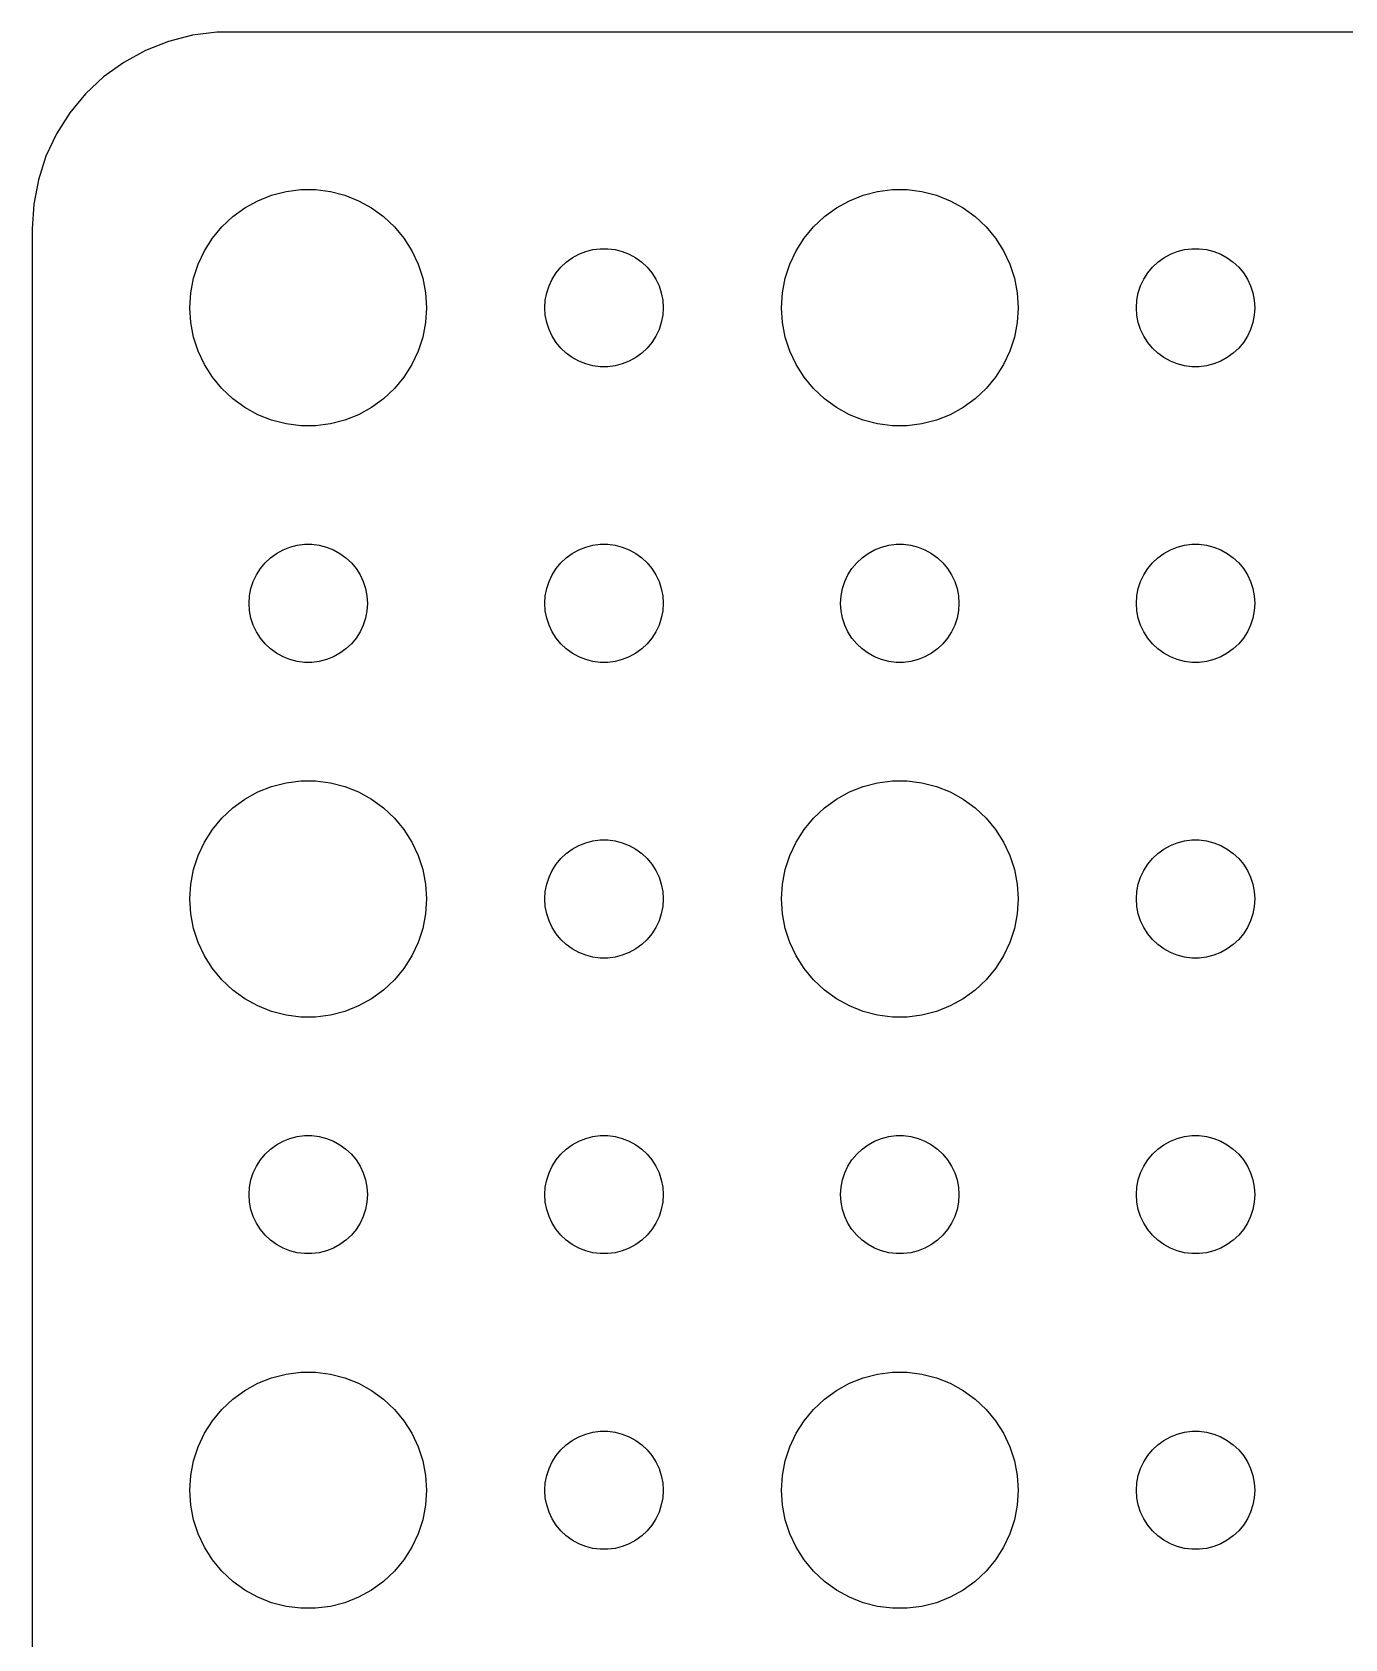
# Model space of a CAD drawing. Header units: metres. Extents: x -74 to 74, y -74 to 74.
# Drawn here: x -74.5 to -41.22, y 33.73 to 74.49 of the extents above; entities that cross this region are included whole.
import ezdxf

# ---------------------------------------------------------------- set-up
doc = ezdxf.new("R2010")
doc.units = ezdxf.units.M

msp = doc.modelspace()

# ---------------------------------------------------------------- linework, layer by layer
for p, q in [((-71.0451, 74.2553), (-71.6289, 74.0241)), ((-70.4369, 74.4114), (-71.0451, 74.2553)), ((-69.8139, 74.4901), (-70.4369, 74.4114)), ((69.8139, 74.4901), (-69.8139, 74.4901)), ((-71.6289, 74.0241), (-72.1791, 73.7216)), ((-72.1791, 73.7216), (-72.6871, 73.3526)), ((-72.6871, 73.3526), (-73.1448, 72.9227)), ((-73.1448, 72.9227), (-73.5451, 72.4389)), ((-73.5451, 72.4389), (-73.8815, 71.9088)), ((-73.8815, 71.9088), (-74.1489, 71.3406)), ((-74.1489, 71.3406), (-74.3429, 70.7434)), ((-74.3429, 70.7434), (-74.4606, 70.1267)), ((-74.4606, 70.1267), (-74.5, 69.5)), ((-69.1075, 70.033), (-68.7773, 70.2145)), ((-68.7773, 70.2145), (-68.427, 70.3532)), ((-68.427, 70.3532), (-68.0621, 70.4469)), ((-68.0621, 70.4469), (-67.6884, 70.4941)), ((-67.6884, 70.4941), (-67.3116, 70.4941)), ((-67.3116, 70.4941), (-66.9379, 70.4469)), ((-66.9379, 70.4469), (-66.573, 70.3532)), ((-66.573, 70.3532), (-66.2227, 70.2145)), ((-66.2227, 70.2145), (-65.8925, 70.033)), ((-54.1075, 70.033), (-53.7773, 70.2145)), ((-53.7773, 70.2145), (-53.427, 70.3532)), ((-53.427, 70.3532), (-53.0621, 70.4469)), ((-53.0621, 70.4469), (-52.6884, 70.4941)), ((-52.6884, 70.4941), (-52.3116, 70.4941)), ((-52.3116, 70.4941), (-51.9379, 70.4469)), ((-51.9379, 70.4469), (-51.5729, 70.3532)), ((-51.5729, 70.3532), (-51.2227, 70.2145)), ((-51.2227, 70.2145), (-50.8925, 70.033)), ((-69.6869, 69.5536), (-69.4123, 69.8115)), ((-69.4123, 69.8115), (-69.1075, 70.033)), ((-65.8925, 70.033), (-65.5877, 69.8115)), ((-65.5877, 69.8115), (-65.3131, 69.5536)), ((-54.6869, 69.5536), (-54.4123, 69.8115)), ((-54.4123, 69.8115), (-54.1075, 70.033)), ((-50.8925, 70.033), (-50.5877, 69.8115)), ((-50.5877, 69.8115), (-50.3131, 69.5536)), ((-74.5, 69.5), (-74.5, -69.5)), ((-69.927, 69.2634), (-69.6869, 69.5536)), ((-65.3131, 69.5536), (-65.073, 69.2634)), ((-54.927, 69.2634), (-54.6869, 69.5536)), ((-50.3131, 69.5536), (-50.0729, 69.2634)), ((-70.2893, 68.6044), (-70.1289, 68.9453)), ((-70.1289, 68.9453), (-69.927, 69.2634)), ((-65.073, 69.2634), (-64.8711, 68.9453)), ((-64.8711, 68.9453), (-64.7107, 68.6044)), ((-60.6387, 68.8572), (-60.4635, 68.9266)), ((-60.4635, 68.9266), (-60.2811, 68.9734)), ((-60.2811, 68.9734), (-60.0942, 68.997)), ((-60.0942, 68.997), (-59.9058, 68.997)), ((-59.9058, 68.997), (-59.7189, 68.9734)), ((-59.7189, 68.9734), (-59.5365, 68.9266)), ((-59.5365, 68.9266), (-59.3613, 68.8572)), ((-55.2893, 68.6044), (-55.1289, 68.9453)), ((-55.1289, 68.9453), (-54.927, 69.2634)), ((-50.0729, 69.2634), (-49.8711, 68.9453)), ((-49.8711, 68.9453), (-49.7107, 68.6044)), ((-45.6387, 68.8572), (-45.4635, 68.9266)), ((-45.4635, 68.9266), (-45.2811, 68.9734)), ((-45.2811, 68.9734), (-45.0942, 68.997)), ((-45.0942, 68.997), (-44.9058, 68.997)), ((-44.9058, 68.997), (-44.7189, 68.9734)), ((-44.7189, 68.9734), (-44.5365, 68.9266)), ((-44.5365, 68.9266), (-44.3613, 68.8572)), ((-70.4057, 68.2461), (-70.2893, 68.6044)), ((-64.7107, 68.6044), (-64.5943, 68.2461)), ((-61.2135, 68.3817), (-61.0934, 68.5268)), ((-61.0934, 68.5268), (-60.9561, 68.6558)), ((-60.9561, 68.6558), (-60.8037, 68.7665)), ((-60.8037, 68.7665), (-60.6387, 68.8572)), ((-59.3613, 68.8572), (-59.1963, 68.7665)), ((-59.1963, 68.7665), (-59.0439, 68.6558)), ((-59.0439, 68.6558), (-58.9065, 68.5268)), ((-58.9065, 68.5268), (-58.7865, 68.3817)), ((-55.4057, 68.2461), (-55.2893, 68.6044)), ((-49.7107, 68.6044), (-49.5942, 68.2461)), ((-46.2135, 68.3817), (-46.0934, 68.5268)), ((-46.0934, 68.5268), (-45.9561, 68.6558)), ((-45.9561, 68.6558), (-45.8037, 68.7665)), ((-45.8037, 68.7665), (-45.6387, 68.8572)), ((-44.3613, 68.8572), (-44.1963, 68.7665)), ((-44.1963, 68.7665), (-44.0439, 68.6558)), ((-44.0439, 68.6558), (-43.9065, 68.5268)), ((-43.9065, 68.5268), (-43.7865, 68.3817)), ((-70.4763, 67.876), (-70.4057, 68.2461)), ((-64.5943, 68.2461), (-64.5237, 67.876)), ((-61.3947, 68.0522), (-61.3145, 68.2226)), ((-61.3145, 68.2226), (-61.2135, 68.3817)), ((-58.7865, 68.3817), (-58.6855, 68.2226)), ((-58.6855, 68.2226), (-58.6053, 68.0522)), ((-55.4763, 67.876), (-55.4057, 68.2461)), ((-49.5942, 68.2461), (-49.5237, 67.876)), ((-46.3947, 68.0522), (-46.3145, 68.2226)), ((-46.3145, 68.2226), (-46.2135, 68.3817)), ((-43.7865, 68.3817), (-43.6855, 68.2226)), ((-43.6855, 68.2226), (-43.6053, 68.0522)), ((-70.5, 67.5), (-70.4763, 67.876)), ((-64.5237, 67.876), (-64.5, 67.5)), ((-61.5, 67.5), (-61.4882, 67.688)), ((-61.4882, 67.688), (-61.4529, 67.873)), ((-61.4529, 67.873), (-61.3947, 68.0522)), ((-58.6053, 68.0522), (-58.5471, 67.873)), ((-58.5471, 67.873), (-58.5118, 67.688)), ((-58.5118, 67.688), (-58.5, 67.5)), ((-55.5, 67.5), (-55.4763, 67.876)), ((-49.5237, 67.876), (-49.5, 67.5)), ((-46.5, 67.5), (-46.4882, 67.688)), ((-46.4882, 67.688), (-46.4529, 67.873)), ((-46.4529, 67.873), (-46.3947, 68.0522)), ((-43.6053, 68.0522), (-43.5471, 67.873)), ((-43.5471, 67.873), (-43.5118, 67.688)), ((-43.5118, 67.688), (-43.5, 67.5)), ((-70.4763, 67.124), (-70.5, 67.5)), ((-64.5, 67.5), (-64.5237, 67.124)), ((-61.4882, 67.312), (-61.5, 67.5)), ((-61.4529, 67.127), (-61.4882, 67.312)), ((-58.5118, 67.312), (-58.5471, 67.127)), ((-58.5, 67.5), (-58.5118, 67.312)), ((-55.4763, 67.124), (-55.5, 67.5)), ((-49.5, 67.5), (-49.5237, 67.124)), ((-46.4882, 67.312), (-46.5, 67.5)), ((-46.4529, 67.127), (-46.4882, 67.312)), ((-43.5118, 67.312), (-43.5471, 67.127)), ((-43.5, 67.5), (-43.5118, 67.312)), ((-70.4057, 66.7539), (-70.4763, 67.124)), ((-64.5237, 67.124), (-64.5943, 66.7539)), ((-61.3947, 66.9478), (-61.4529, 67.127)), ((-61.3145, 66.7774), (-61.3947, 66.9478)), ((-58.6053, 66.9478), (-58.6855, 66.7774)), ((-58.5471, 67.127), (-58.6053, 66.9478)), ((-55.4057, 66.7539), (-55.4763, 67.124)), ((-49.5237, 67.124), (-49.5942, 66.7539)), ((-46.3947, 66.9478), (-46.4529, 67.127)), ((-46.3145, 66.7774), (-46.3947, 66.9478)), ((-43.6053, 66.9478), (-43.6855, 66.7774)), ((-43.5471, 67.127), (-43.6053, 66.9478)), ((-70.2893, 66.3956), (-70.4057, 66.7539)), ((-64.5943, 66.7539), (-64.7107, 66.3956)), ((-61.2135, 66.6183), (-61.3145, 66.7774)), ((-61.0934, 66.4732), (-61.2135, 66.6183)), ((-60.9561, 66.3442), (-61.0934, 66.4732)), ((-58.9065, 66.4732), (-59.0439, 66.3442)), ((-58.7865, 66.6183), (-58.9065, 66.4732)), ((-58.6855, 66.7774), (-58.7865, 66.6183)), ((-55.2893, 66.3956), (-55.4057, 66.7539)), ((-49.5942, 66.7539), (-49.7107, 66.3956)), ((-46.2135, 66.6183), (-46.3145, 66.7774)), ((-46.0934, 66.4732), (-46.2135, 66.6183)), ((-45.9561, 66.3442), (-46.0934, 66.4732)), ((-43.9065, 66.4732), (-44.0439, 66.3442)), ((-43.7865, 66.6183), (-43.9065, 66.4732)), ((-43.6855, 66.7774), (-43.7865, 66.6183)), ((-70.1289, 66.0547), (-70.2893, 66.3956)), ((-69.927, 65.7366), (-70.1289, 66.0547)), ((-64.8711, 66.0547), (-65.073, 65.7366)), ((-64.7107, 66.3956), (-64.8711, 66.0547)), ((-60.8037, 66.2335), (-60.9561, 66.3442)), ((-60.6387, 66.1428), (-60.8037, 66.2335)), ((-60.4635, 66.0734), (-60.6387, 66.1428)), ((-60.2811, 66.0266), (-60.4635, 66.0734)), ((-59.5365, 66.0734), (-59.7189, 66.0266)), ((-59.3613, 66.1428), (-59.5365, 66.0734)), ((-59.1963, 66.2335), (-59.3613, 66.1428)), ((-59.0439, 66.3442), (-59.1963, 66.2335)), ((-55.1289, 66.0547), (-55.2893, 66.3956)), ((-54.927, 65.7366), (-55.1289, 66.0547)), ((-49.8711, 66.0547), (-50.0729, 65.7366)), ((-49.7107, 66.3956), (-49.8711, 66.0547)), ((-45.8037, 66.2335), (-45.9561, 66.3442)), ((-45.6387, 66.1428), (-45.8037, 66.2335)), ((-45.4635, 66.0734), (-45.6387, 66.1428)), ((-45.2811, 66.0266), (-45.4635, 66.0734)), ((-44.5365, 66.0734), (-44.7189, 66.0266)), ((-44.3613, 66.1428), (-44.5365, 66.0734)), ((-44.1963, 66.2335), (-44.3613, 66.1428)), ((-44.0439, 66.3442), (-44.1963, 66.2335)), ((-69.6869, 65.4464), (-69.927, 65.7366)), ((-65.073, 65.7366), (-65.3131, 65.4464)), ((-60.0942, 66.003), (-60.2811, 66.0266)), ((-59.9058, 66.003), (-60.0942, 66.003)), ((-59.7189, 66.0266), (-59.9058, 66.003)), ((-54.6869, 65.4464), (-54.927, 65.7366)), ((-50.0729, 65.7366), (-50.3131, 65.4464)), ((-45.0942, 66.003), (-45.2811, 66.0266)), ((-44.9058, 66.003), (-45.0942, 66.003)), ((-44.7189, 66.0266), (-44.9058, 66.003)), ((-69.4123, 65.1885), (-69.6869, 65.4464)), ((-65.3131, 65.4464), (-65.5877, 65.1885)), ((-54.4123, 65.1885), (-54.6869, 65.4464)), ((-50.3131, 65.4464), (-50.5877, 65.1885)), ((-69.1075, 64.967), (-69.4123, 65.1885)), ((-68.7773, 64.7855), (-69.1075, 64.967)), ((-65.8925, 64.967), (-66.2227, 64.7855)), ((-65.5877, 65.1885), (-65.8925, 64.967)), ((-54.1075, 64.967), (-54.4123, 65.1885)), ((-53.7773, 64.7855), (-54.1075, 64.967)), ((-50.8925, 64.967), (-51.2227, 64.7855)), ((-50.5877, 65.1885), (-50.8925, 64.967)), ((-68.427, 64.6468), (-68.7773, 64.7855)), ((-68.0621, 64.5531), (-68.427, 64.6468)), ((-67.6884, 64.5059), (-68.0621, 64.5531)), ((-67.3116, 64.5059), (-67.6884, 64.5059)), ((-66.9379, 64.5531), (-67.3116, 64.5059)), ((-66.573, 64.6468), (-66.9379, 64.5531)), ((-66.2227, 64.7855), (-66.573, 64.6468)), ((-53.427, 64.6468), (-53.7773, 64.7855)), ((-53.0621, 64.5531), (-53.427, 64.6468)), ((-52.6884, 64.5059), (-53.0621, 64.5531)), ((-52.3116, 64.5059), (-52.6884, 64.5059)), ((-51.9379, 64.5531), (-52.3116, 64.5059)), ((-51.5729, 64.6468), (-51.9379, 64.5531)), ((-51.2227, 64.7855), (-51.5729, 64.6468)), ((-68.5934, 61.0268), (-68.4561, 61.1558)), ((-68.4561, 61.1558), (-68.3037, 61.2665)), ((-68.3037, 61.2665), (-68.1387, 61.3572)), ((-68.1387, 61.3572), (-67.9635, 61.4266)), ((-67.9635, 61.4266), (-67.7811, 61.4734)), ((-67.7811, 61.4734), (-67.5942, 61.497)), ((-67.5942, 61.497), (-67.4058, 61.497)), ((-67.4058, 61.497), (-67.2189, 61.4734)), ((-67.2189, 61.4734), (-67.0365, 61.4266)), ((-67.0365, 61.4266), (-66.8613, 61.3572)), ((-66.8613, 61.3572), (-66.6963, 61.2665)), ((-66.6963, 61.2665), (-66.5439, 61.1558)), ((-66.5439, 61.1558), (-66.4065, 61.0268)), ((-61.0934, 61.0268), (-60.9561, 61.1558)), ((-60.9561, 61.1558), (-60.8037, 61.2665)), ((-60.8037, 61.2665), (-60.6387, 61.3572)), ((-60.6387, 61.3572), (-60.4635, 61.4266)), ((-60.4635, 61.4266), (-60.2811, 61.4734)), ((-60.2811, 61.4734), (-60.0942, 61.497)), ((-60.0942, 61.497), (-59.9058, 61.497)), ((-59.9058, 61.497), (-59.7189, 61.4734)), ((-59.7189, 61.4734), (-59.5365, 61.4266)), ((-59.5365, 61.4266), (-59.3613, 61.3572)), ((-59.3613, 61.3572), (-59.1963, 61.2665)), ((-59.1963, 61.2665), (-59.0439, 61.1558)), ((-59.0439, 61.1558), (-58.9065, 61.0268)), ((-53.5934, 61.0268), (-53.4561, 61.1558)), ((-53.4561, 61.1558), (-53.3037, 61.2665)), ((-53.3037, 61.2665), (-53.1387, 61.3572)), ((-53.1387, 61.3572), (-52.9635, 61.4266)), ((-52.9635, 61.4266), (-52.7811, 61.4734)), ((-52.7811, 61.4734), (-52.5942, 61.497)), ((-52.5942, 61.497), (-52.4058, 61.497)), ((-52.4058, 61.497), (-52.2189, 61.4734)), ((-52.2189, 61.4734), (-52.0365, 61.4266)), ((-52.0365, 61.4266), (-51.8613, 61.3572)), ((-51.8613, 61.3572), (-51.6963, 61.2665)), ((-51.6963, 61.2665), (-51.5439, 61.1558)), ((-51.5439, 61.1558), (-51.4065, 61.0268)), ((-46.0934, 61.0268), (-45.9561, 61.1558)), ((-45.9561, 61.1558), (-45.8037, 61.2665)), ((-45.8037, 61.2665), (-45.6387, 61.3572)), ((-45.6387, 61.3572), (-45.4635, 61.4266)), ((-45.4635, 61.4266), (-45.2811, 61.4734)), ((-45.2811, 61.4734), (-45.0942, 61.497)), ((-45.0942, 61.497), (-44.9058, 61.497)), ((-44.9058, 61.497), (-44.7189, 61.4734)), ((-44.7189, 61.4734), (-44.5365, 61.4266)), ((-44.5365, 61.4266), (-44.3613, 61.3572)), ((-44.3613, 61.3572), (-44.1963, 61.2665)), ((-44.1963, 61.2665), (-44.0439, 61.1558)), ((-44.0439, 61.1558), (-43.9065, 61.0268)), ((-68.8145, 60.7226), (-68.7135, 60.8817)), ((-68.7135, 60.8817), (-68.5934, 61.0268)), ((-66.4065, 61.0268), (-66.2865, 60.8817)), ((-66.2865, 60.8817), (-66.1855, 60.7226)), ((-61.3145, 60.7226), (-61.2135, 60.8817)), ((-61.2135, 60.8817), (-61.0934, 61.0268)), ((-58.9065, 61.0268), (-58.7865, 60.8817)), ((-58.7865, 60.8817), (-58.6855, 60.7226)), ((-53.8145, 60.7226), (-53.7135, 60.8817)), ((-53.7135, 60.8817), (-53.5934, 61.0268)), ((-51.4065, 61.0268), (-51.2865, 60.8817)), ((-51.2865, 60.8817), (-51.1855, 60.7226)), ((-46.3145, 60.7226), (-46.2135, 60.8817)), ((-46.2135, 60.8817), (-46.0934, 61.0268)), ((-43.9065, 61.0268), (-43.7865, 60.8817)), ((-43.7865, 60.8817), (-43.6855, 60.7226)), ((-68.9882, 60.188), (-68.9529, 60.373)), ((-68.9529, 60.373), (-68.8947, 60.5522)), ((-68.8947, 60.5522), (-68.8145, 60.7226)), ((-66.1855, 60.7226), (-66.1053, 60.5522)), ((-66.1053, 60.5522), (-66.0471, 60.373)), ((-66.0471, 60.373), (-66.0118, 60.188)), ((-61.4882, 60.188), (-61.4529, 60.373)), ((-61.4529, 60.373), (-61.3947, 60.5522)), ((-61.3947, 60.5522), (-61.3145, 60.7226)), ((-58.6855, 60.7226), (-58.6053, 60.5522)), ((-58.6053, 60.5522), (-58.5471, 60.373)), ((-58.5471, 60.373), (-58.5118, 60.188)), ((-53.9882, 60.188), (-53.9529, 60.373)), ((-53.9529, 60.373), (-53.8947, 60.5522)), ((-53.8947, 60.5522), (-53.8145, 60.7226)), ((-51.1855, 60.7226), (-51.1053, 60.5522)), ((-51.1053, 60.5522), (-51.0471, 60.373)), ((-51.0471, 60.373), (-51.0118, 60.188)), ((-46.4882, 60.188), (-46.4529, 60.373)), ((-46.4529, 60.373), (-46.3947, 60.5522)), ((-46.3947, 60.5522), (-46.3145, 60.7226)), ((-43.6855, 60.7226), (-43.6053, 60.5522)), ((-43.6053, 60.5522), (-43.5471, 60.373)), ((-43.5471, 60.373), (-43.5118, 60.188)), ((-69, 60), (-68.9882, 60.188)), ((-68.9882, 59.812), (-69, 60)), ((-66.0118, 60.188), (-66, 60)), ((-66, 60), (-66.0118, 59.812)), ((-61.5, 60), (-61.4882, 60.188)), ((-61.4882, 59.812), (-61.5, 60)), ((-58.5118, 60.188), (-58.5, 60)), ((-58.5, 60), (-58.5118, 59.812)), ((-54, 60), (-53.9882, 60.188)), ((-53.9882, 59.812), (-54, 60)), ((-51.0118, 60.188), (-51, 60)), ((-51, 60), (-51.0118, 59.812)), ((-46.5, 60), (-46.4882, 60.188)), ((-46.4882, 59.812), (-46.5, 60)), ((-43.5118, 60.188), (-43.5, 60)), ((-43.5, 60), (-43.5118, 59.812)), ((-68.9529, 59.627), (-68.9882, 59.812)), ((-68.8947, 59.4478), (-68.9529, 59.627)), ((-66.0471, 59.627), (-66.1053, 59.4478)), ((-66.0118, 59.812), (-66.0471, 59.627)), ((-61.4529, 59.627), (-61.4882, 59.812)), ((-61.3947, 59.4478), (-61.4529, 59.627)), ((-58.5471, 59.627), (-58.6053, 59.4478)), ((-58.5118, 59.812), (-58.5471, 59.627)), ((-53.9529, 59.627), (-53.9882, 59.812)), ((-53.8947, 59.4478), (-53.9529, 59.627)), ((-51.0471, 59.627), (-51.1053, 59.4478)), ((-51.0118, 59.812), (-51.0471, 59.627)), ((-46.4529, 59.627), (-46.4882, 59.812)), ((-46.3947, 59.4478), (-46.4529, 59.627)), ((-43.5471, 59.627), (-43.6053, 59.4478)), ((-43.5118, 59.812), (-43.5471, 59.627)), ((-68.8145, 59.2774), (-68.8947, 59.4478)), ((-68.7135, 59.1183), (-68.8145, 59.2774)), ((-68.5934, 58.9732), (-68.7135, 59.1183)), ((-66.2865, 59.1183), (-66.4065, 58.9732)), ((-66.1855, 59.2774), (-66.2865, 59.1183)), ((-66.1053, 59.4478), (-66.1855, 59.2774)), ((-61.3145, 59.2774), (-61.3947, 59.4478)), ((-61.2135, 59.1183), (-61.3145, 59.2774)), ((-61.0934, 58.9732), (-61.2135, 59.1183)), ((-58.7865, 59.1183), (-58.9065, 58.9732)), ((-58.6855, 59.2774), (-58.7865, 59.1183)), ((-58.6053, 59.4478), (-58.6855, 59.2774)), ((-53.8145, 59.2774), (-53.8947, 59.4478)), ((-53.7135, 59.1183), (-53.8145, 59.2774)), ((-53.5934, 58.9732), (-53.7135, 59.1183)), ((-51.2865, 59.1183), (-51.4065, 58.9732)), ((-51.1855, 59.2774), (-51.2865, 59.1183)), ((-51.1053, 59.4478), (-51.1855, 59.2774)), ((-46.3145, 59.2774), (-46.3947, 59.4478)), ((-46.2135, 59.1183), (-46.3145, 59.2774)), ((-46.0934, 58.9732), (-46.2135, 59.1183)), ((-43.7865, 59.1183), (-43.9065, 58.9732)), ((-43.6855, 59.2774), (-43.7865, 59.1183)), ((-43.6053, 59.4478), (-43.6855, 59.2774)), ((-68.4561, 58.8442), (-68.5934, 58.9732)), ((-68.3037, 58.7335), (-68.4561, 58.8442)), ((-68.1387, 58.6428), (-68.3037, 58.7335)), ((-66.6963, 58.7335), (-66.8613, 58.6428)), ((-66.5439, 58.8442), (-66.6963, 58.7335)), ((-66.4065, 58.9732), (-66.5439, 58.8442)), ((-60.9561, 58.8442), (-61.0934, 58.9732)), ((-60.8037, 58.7335), (-60.9561, 58.8442)), ((-60.6387, 58.6428), (-60.8037, 58.7335)), ((-59.1963, 58.7335), (-59.3613, 58.6428)), ((-59.0439, 58.8442), (-59.1963, 58.7335)), ((-58.9065, 58.9732), (-59.0439, 58.8442)), ((-53.4561, 58.8442), (-53.5934, 58.9732)), ((-53.3037, 58.7335), (-53.4561, 58.8442)), ((-53.1387, 58.6428), (-53.3037, 58.7335)), ((-51.6963, 58.7335), (-51.8613, 58.6428)), ((-51.5439, 58.8442), (-51.6963, 58.7335)), ((-51.4065, 58.9732), (-51.5439, 58.8442)), ((-45.9561, 58.8442), (-46.0934, 58.9732)), ((-45.8037, 58.7335), (-45.9561, 58.8442)), ((-45.6387, 58.6428), (-45.8037, 58.7335)), ((-44.1963, 58.7335), (-44.3613, 58.6428)), ((-44.0439, 58.8442), (-44.1963, 58.7335)), ((-43.9065, 58.9732), (-44.0439, 58.8442)), ((-67.9635, 58.5734), (-68.1387, 58.6428)), ((-67.7811, 58.5266), (-67.9635, 58.5734)), ((-67.5942, 58.503), (-67.7811, 58.5266)), ((-67.4058, 58.503), (-67.5942, 58.503)), ((-67.2189, 58.5266), (-67.4058, 58.503)), ((-67.0365, 58.5734), (-67.2189, 58.5266)), ((-66.8613, 58.6428), (-67.0365, 58.5734)), ((-60.4635, 58.5734), (-60.6387, 58.6428)), ((-60.2811, 58.5266), (-60.4635, 58.5734)), ((-60.0942, 58.503), (-60.2811, 58.5266)), ((-59.9058, 58.503), (-60.0942, 58.503)), ((-59.7189, 58.5266), (-59.9058, 58.503)), ((-59.5365, 58.5734), (-59.7189, 58.5266)), ((-59.3613, 58.6428), (-59.5365, 58.5734)), ((-52.9635, 58.5734), (-53.1387, 58.6428)), ((-52.7811, 58.5266), (-52.9635, 58.5734)), ((-52.5942, 58.503), (-52.7811, 58.5266)), ((-52.4058, 58.503), (-52.5942, 58.503)), ((-52.2189, 58.5266), (-52.4058, 58.503)), ((-52.0365, 58.5734), (-52.2189, 58.5266)), ((-51.8613, 58.6428), (-52.0365, 58.5734)), ((-45.4635, 58.5734), (-45.6387, 58.6428)), ((-45.2811, 58.5266), (-45.4635, 58.5734)), ((-45.0942, 58.503), (-45.2811, 58.5266)), ((-44.9058, 58.503), (-45.0942, 58.503)), ((-44.7189, 58.5266), (-44.9058, 58.503)), ((-44.5365, 58.5734), (-44.7189, 58.5266)), ((-44.3613, 58.6428), (-44.5365, 58.5734)), ((-68.427, 55.3532), (-68.0621, 55.4469)), ((-68.0621, 55.4469), (-67.6884, 55.4941)), ((-67.6884, 55.4941), (-67.3116, 55.4941)), ((-67.3116, 55.4941), (-66.9379, 55.4469)), ((-66.9379, 55.4469), (-66.573, 55.3532)), ((-53.427, 55.3532), (-53.0621, 55.4469)), ((-53.0621, 55.4469), (-52.6884, 55.4941)), ((-52.6884, 55.4941), (-52.3116, 55.4941)), ((-52.3116, 55.4941), (-51.9379, 55.4469)), ((-51.9379, 55.4469), (-51.5729, 55.3532)), ((-69.4123, 54.8115), (-69.1075, 55.033)), ((-69.1075, 55.033), (-68.7773, 55.2145)), ((-68.7773, 55.2145), (-68.427, 55.3532)), ((-66.573, 55.3532), (-66.2227, 55.2145)), ((-66.2227, 55.2145), (-65.8925, 55.033)), ((-65.8925, 55.033), (-65.5877, 54.8115)), ((-54.4123, 54.8115), (-54.1075, 55.033)), ((-54.1075, 55.033), (-53.7773, 55.2145)), ((-53.7773, 55.2145), (-53.427, 55.3532)), ((-51.5729, 55.3532), (-51.2227, 55.2145)), ((-51.2227, 55.2145), (-50.8925, 55.033)), ((-50.8925, 55.033), (-50.5877, 54.8115)), ((-69.6869, 54.5536), (-69.4123, 54.8115)), ((-65.5877, 54.8115), (-65.3131, 54.5536)), ((-54.6869, 54.5536), (-54.4123, 54.8115)), ((-50.5877, 54.8115), (-50.3131, 54.5536)), ((-70.1289, 53.9453), (-69.927, 54.2634)), ((-69.927, 54.2634), (-69.6869, 54.5536)), ((-65.3131, 54.5536), (-65.073, 54.2634)), ((-65.073, 54.2634), (-64.8711, 53.9453)), ((-55.1289, 53.9453), (-54.927, 54.2634)), ((-54.927, 54.2634), (-54.6869, 54.5536)), ((-50.3131, 54.5536), (-50.0729, 54.2634)), ((-50.0729, 54.2634), (-49.8711, 53.9453)), ((-70.2893, 53.6044), (-70.1289, 53.9453)), ((-64.8711, 53.9453), (-64.7107, 53.6044)), ((-60.8037, 53.7665), (-60.6387, 53.8572)), ((-60.6387, 53.8572), (-60.4635, 53.9266)), ((-60.4635, 53.9266), (-60.2811, 53.9734)), ((-60.2811, 53.9734), (-60.0942, 53.997)), ((-60.0942, 53.997), (-59.9058, 53.997)), ((-59.9058, 53.997), (-59.7189, 53.9734)), ((-59.7189, 53.9734), (-59.5365, 53.9266)), ((-59.5365, 53.9266), (-59.3613, 53.8572)), ((-59.3613, 53.8572), (-59.1963, 53.7665)), ((-55.2893, 53.6044), (-55.1289, 53.9453)), ((-49.8711, 53.9453), (-49.7107, 53.6044)), ((-45.8037, 53.7665), (-45.6387, 53.8572)), ((-45.6387, 53.8572), (-45.4635, 53.9266)), ((-45.4635, 53.9266), (-45.2811, 53.9734)), ((-45.2811, 53.9734), (-45.0942, 53.997)), ((-45.0942, 53.997), (-44.9058, 53.997)), ((-44.9058, 53.997), (-44.7189, 53.9734)), ((-44.7189, 53.9734), (-44.5365, 53.9266)), ((-44.5365, 53.9266), (-44.3613, 53.8572)), ((-44.3613, 53.8572), (-44.1963, 53.7665)), ((-70.4057, 53.2461), (-70.2893, 53.6044)), ((-64.7107, 53.6044), (-64.5943, 53.2461)), ((-61.2135, 53.3817), (-61.0934, 53.5268)), ((-61.0934, 53.5268), (-60.9561, 53.6558)), ((-60.9561, 53.6558), (-60.8037, 53.7665)), ((-59.1963, 53.7665), (-59.0439, 53.6558)), ((-59.0439, 53.6558), (-58.9065, 53.5268)), ((-58.9065, 53.5268), (-58.7865, 53.3817)), ((-55.4057, 53.2461), (-55.2893, 53.6044)), ((-49.7107, 53.6044), (-49.5942, 53.2461)), ((-46.2135, 53.3817), (-46.0934, 53.5268)), ((-46.0934, 53.5268), (-45.9561, 53.6558)), ((-45.9561, 53.6558), (-45.8037, 53.7665)), ((-44.1963, 53.7665), (-44.0439, 53.6558)), ((-44.0439, 53.6558), (-43.9065, 53.5268)), ((-43.9065, 53.5268), (-43.7865, 53.3817)), ((-70.4763, 52.876), (-70.4057, 53.2461)), ((-64.5943, 53.2461), (-64.5237, 52.876)), ((-61.4529, 52.873), (-61.3947, 53.0522)), ((-61.3947, 53.0522), (-61.3145, 53.2226)), ((-61.3145, 53.2226), (-61.2135, 53.3817)), ((-58.7865, 53.3817), (-58.6855, 53.2226)), ((-58.6855, 53.2226), (-58.6053, 53.0522)), ((-58.6053, 53.0522), (-58.5471, 52.873)), ((-55.4763, 52.876), (-55.4057, 53.2461)), ((-49.5942, 53.2461), (-49.5237, 52.876)), ((-46.4529, 52.873), (-46.3947, 53.0522)), ((-46.3947, 53.0522), (-46.3145, 53.2226)), ((-46.3145, 53.2226), (-46.2135, 53.3817)), ((-43.7865, 53.3817), (-43.6855, 53.2226)), ((-43.6855, 53.2226), (-43.6053, 53.0522)), ((-43.6053, 53.0522), (-43.5471, 52.873)), ((-70.5, 52.5), (-70.4763, 52.876)), ((-64.5237, 52.876), (-64.5, 52.5)), ((-61.5, 52.5), (-61.4882, 52.688)), ((-61.4882, 52.688), (-61.4529, 52.873)), ((-58.5471, 52.873), (-58.5118, 52.688)), ((-58.5118, 52.688), (-58.5, 52.5)), ((-55.5, 52.5), (-55.4763, 52.876)), ((-49.5237, 52.876), (-49.5, 52.5)), ((-46.5, 52.5), (-46.4882, 52.688)), ((-46.4882, 52.688), (-46.4529, 52.873)), ((-43.5471, 52.873), (-43.5118, 52.688)), ((-43.5118, 52.688), (-43.5, 52.5)), ((-70.4763, 52.124), (-70.5, 52.5)), ((-64.5, 52.5), (-64.5237, 52.124)), ((-61.4882, 52.312), (-61.5, 52.5)), ((-61.4529, 52.127), (-61.4882, 52.312)), ((-58.5118, 52.312), (-58.5471, 52.127)), ((-58.5, 52.5), (-58.5118, 52.312)), ((-55.4763, 52.124), (-55.5, 52.5)), ((-49.5, 52.5), (-49.5237, 52.124)), ((-46.4882, 52.312), (-46.5, 52.5)), ((-46.4529, 52.127), (-46.4882, 52.312)), ((-43.5118, 52.312), (-43.5471, 52.127)), ((-43.5, 52.5), (-43.5118, 52.312)), ((-70.4057, 51.7539), (-70.4763, 52.124)), ((-64.5237, 52.124), (-64.5943, 51.7539)), ((-61.3947, 51.9478), (-61.4529, 52.127)), ((-61.3145, 51.7774), (-61.3947, 51.9478)), ((-61.2135, 51.6183), (-61.3145, 51.7774)), ((-58.6855, 51.7774), (-58.7865, 51.6183)), ((-58.6053, 51.9478), (-58.6855, 51.7774)), ((-58.5471, 52.127), (-58.6053, 51.9478)), ((-55.4057, 51.7539), (-55.4763, 52.124)), ((-49.5237, 52.124), (-49.5942, 51.7539)), ((-46.3947, 51.9478), (-46.4529, 52.127)), ((-46.3145, 51.7774), (-46.3947, 51.9478)), ((-46.2135, 51.6183), (-46.3145, 51.7774)), ((-43.6855, 51.7774), (-43.7865, 51.6183)), ((-43.6053, 51.9478), (-43.6855, 51.7774)), ((-43.5471, 52.127), (-43.6053, 51.9478)), ((-70.2893, 51.3956), (-70.4057, 51.7539)), ((-70.1289, 51.0547), (-70.2893, 51.3956)), ((-64.7107, 51.3956), (-64.8711, 51.0547)), ((-64.5943, 51.7539), (-64.7107, 51.3956)), ((-61.0934, 51.4732), (-61.2135, 51.6183)), ((-60.9561, 51.3442), (-61.0934, 51.4732)), ((-58.9065, 51.4732), (-59.0439, 51.3442)), ((-58.7865, 51.6183), (-58.9065, 51.4732)), ((-55.2893, 51.3956), (-55.4057, 51.7539)), ((-55.1289, 51.0547), (-55.2893, 51.3956)), ((-49.7107, 51.3956), (-49.8711, 51.0547)), ((-49.5942, 51.7539), (-49.7107, 51.3956)), ((-46.0934, 51.4732), (-46.2135, 51.6183)), ((-45.9561, 51.3442), (-46.0934, 51.4732)), ((-43.9065, 51.4732), (-44.0439, 51.3442)), ((-43.7865, 51.6183), (-43.9065, 51.4732)), ((-69.927, 50.7366), (-70.1289, 51.0547)), ((-64.8711, 51.0547), (-65.073, 50.7366)), ((-60.8037, 51.2335), (-60.9561, 51.3442)), ((-60.6387, 51.1428), (-60.8037, 51.2335)), ((-60.4635, 51.0734), (-60.6387, 51.1428)), ((-60.2811, 51.0266), (-60.4635, 51.0734)), ((-60.0942, 51.003), (-60.2811, 51.0266)), ((-59.9058, 51.003), (-60.0942, 51.003)), ((-59.7189, 51.0266), (-59.9058, 51.003)), ((-59.5365, 51.0734), (-59.7189, 51.0266)), ((-59.3613, 51.1428), (-59.5365, 51.0734)), ((-59.1963, 51.2335), (-59.3613, 51.1428)), ((-59.0439, 51.3442), (-59.1963, 51.2335)), ((-54.927, 50.7366), (-55.1289, 51.0547)), ((-49.8711, 51.0547), (-50.0729, 50.7366)), ((-45.8037, 51.2335), (-45.9561, 51.3442)), ((-45.6387, 51.1428), (-45.8037, 51.2335)), ((-45.4635, 51.0734), (-45.6387, 51.1428)), ((-45.2811, 51.0266), (-45.4635, 51.0734)), ((-45.0942, 51.003), (-45.2811, 51.0266)), ((-44.9058, 51.003), (-45.0942, 51.003)), ((-44.7189, 51.0266), (-44.9058, 51.003)), ((-44.5365, 51.0734), (-44.7189, 51.0266)), ((-44.3613, 51.1428), (-44.5365, 51.0734)), ((-44.1963, 51.2335), (-44.3613, 51.1428)), ((-44.0439, 51.3442), (-44.1963, 51.2335)), ((-69.6869, 50.4464), (-69.927, 50.7366)), ((-65.073, 50.7366), (-65.3131, 50.4464)), ((-54.6869, 50.4464), (-54.927, 50.7366)), ((-50.0729, 50.7366), (-50.3131, 50.4464)), ((-69.4123, 50.1885), (-69.6869, 50.4464)), ((-69.1075, 49.967), (-69.4123, 50.1885)), ((-65.5877, 50.1885), (-65.8925, 49.967)), ((-65.3131, 50.4464), (-65.5877, 50.1885)), ((-54.4123, 50.1885), (-54.6869, 50.4464)), ((-54.1075, 49.967), (-54.4123, 50.1885)), ((-50.5877, 50.1885), (-50.8925, 49.967)), ((-50.3131, 50.4464), (-50.5877, 50.1885)), ((-68.7773, 49.7855), (-69.1075, 49.967)), ((-68.427, 49.6468), (-68.7773, 49.7855)), ((-66.2227, 49.7855), (-66.573, 49.6468)), ((-65.8925, 49.967), (-66.2227, 49.7855)), ((-53.7773, 49.7855), (-54.1075, 49.967)), ((-53.427, 49.6468), (-53.7773, 49.7855)), ((-51.2227, 49.7855), (-51.5729, 49.6468)), ((-50.8925, 49.967), (-51.2227, 49.7855)), ((-68.0621, 49.5531), (-68.427, 49.6468)), ((-67.6884, 49.5059), (-68.0621, 49.5531)), ((-67.3116, 49.5059), (-67.6884, 49.5059)), ((-66.9379, 49.5531), (-67.3116, 49.5059)), ((-66.573, 49.6468), (-66.9379, 49.5531)), ((-53.0621, 49.5531), (-53.427, 49.6468)), ((-52.6884, 49.5059), (-53.0621, 49.5531)), ((-52.3116, 49.5059), (-52.6884, 49.5059)), ((-51.9379, 49.5531), (-52.3116, 49.5059)), ((-51.5729, 49.6468), (-51.9379, 49.5531)), ((-67.9635, 46.4266), (-67.7811, 46.4734)), ((-67.7811, 46.4734), (-67.5942, 46.497)), ((-67.5942, 46.497), (-67.4058, 46.497)), ((-67.4058, 46.497), (-67.2189, 46.4734)), ((-67.2189, 46.4734), (-67.0365, 46.4266)), ((-60.4635, 46.4266), (-60.2811, 46.4734)), ((-60.2811, 46.4734), (-60.0942, 46.497)), ((-60.0942, 46.497), (-59.9058, 46.497)), ((-59.9058, 46.497), (-59.7189, 46.4734)), ((-59.7189, 46.4734), (-59.5365, 46.4266)), ((-52.9635, 46.4266), (-52.7811, 46.4734)), ((-52.7811, 46.4734), (-52.5942, 46.497)), ((-52.5942, 46.497), (-52.4058, 46.497)), ((-52.4058, 46.497), (-52.2189, 46.4734)), ((-52.2189, 46.4734), (-52.0365, 46.4266)), ((-45.4635, 46.4266), (-45.2811, 46.4734)), ((-45.2811, 46.4734), (-45.0942, 46.497)), ((-45.0942, 46.497), (-44.9058, 46.497)), ((-44.9058, 46.497), (-44.7189, 46.4734)), ((-44.7189, 46.4734), (-44.5365, 46.4266)), ((-68.5934, 46.0268), (-68.4561, 46.1558)), ((-68.4561, 46.1558), (-68.3037, 46.2665)), ((-68.3037, 46.2665), (-68.1387, 46.3572)), ((-68.1387, 46.3572), (-67.9635, 46.4266)), ((-67.0365, 46.4266), (-66.8613, 46.3572)), ((-66.8613, 46.3572), (-66.6963, 46.2665)), ((-66.6963, 46.2665), (-66.5439, 46.1558)), ((-66.5439, 46.1558), (-66.4065, 46.0268)), ((-61.0934, 46.0268), (-60.9561, 46.1558)), ((-60.9561, 46.1558), (-60.8037, 46.2665)), ((-60.8037, 46.2665), (-60.6387, 46.3572)), ((-60.6387, 46.3572), (-60.4635, 46.4266)), ((-59.5365, 46.4266), (-59.3613, 46.3572)), ((-59.3613, 46.3572), (-59.1963, 46.2665)), ((-59.1963, 46.2665), (-59.0439, 46.1558)), ((-59.0439, 46.1558), (-58.9065, 46.0268)), ((-53.5934, 46.0268), (-53.4561, 46.1558)), ((-53.4561, 46.1558), (-53.3037, 46.2665)), ((-53.3037, 46.2665), (-53.1387, 46.3572)), ((-53.1387, 46.3572), (-52.9635, 46.4266)), ((-52.0365, 46.4266), (-51.8613, 46.3572)), ((-51.8613, 46.3572), (-51.6963, 46.2665)), ((-51.6963, 46.2665), (-51.5439, 46.1558)), ((-51.5439, 46.1558), (-51.4065, 46.0268)), ((-46.0934, 46.0268), (-45.9561, 46.1558)), ((-45.9561, 46.1558), (-45.8037, 46.2665)), ((-45.8037, 46.2665), (-45.6387, 46.3572)), ((-45.6387, 46.3572), (-45.4635, 46.4266)), ((-44.5365, 46.4266), (-44.3613, 46.3572)), ((-44.3613, 46.3572), (-44.1963, 46.2665)), ((-44.1963, 46.2665), (-44.0439, 46.1558)), ((-44.0439, 46.1558), (-43.9065, 46.0268)), ((-68.8947, 45.5522), (-68.8145, 45.7226)), ((-68.8145, 45.7226), (-68.7135, 45.8817)), ((-68.7135, 45.8817), (-68.5934, 46.0268)), ((-66.4065, 46.0268), (-66.2865, 45.8817)), ((-66.2865, 45.8817), (-66.1855, 45.7226)), ((-66.1855, 45.7226), (-66.1053, 45.5522)), ((-61.3947, 45.5522), (-61.3145, 45.7226)), ((-61.3145, 45.7226), (-61.2135, 45.8817)), ((-61.2135, 45.8817), (-61.0934, 46.0268)), ((-58.9065, 46.0268), (-58.7865, 45.8817)), ((-58.7865, 45.8817), (-58.6855, 45.7226)), ((-58.6855, 45.7226), (-58.6053, 45.5522)), ((-53.8947, 45.5522), (-53.8145, 45.7226)), ((-53.8145, 45.7226), (-53.7135, 45.8817)), ((-53.7135, 45.8817), (-53.5934, 46.0268)), ((-51.4065, 46.0268), (-51.2865, 45.8817)), ((-51.2865, 45.8817), (-51.1855, 45.7226)), ((-51.1855, 45.7226), (-51.1053, 45.5522)), ((-46.3947, 45.5522), (-46.3145, 45.7226)), ((-46.3145, 45.7226), (-46.2135, 45.8817)), ((-46.2135, 45.8817), (-46.0934, 46.0268)), ((-43.9065, 46.0268), (-43.7865, 45.8817)), ((-43.7865, 45.8817), (-43.6855, 45.7226)), ((-43.6855, 45.7226), (-43.6053, 45.5522)), ((-68.9882, 45.188), (-68.9529, 45.373)), ((-68.9529, 45.373), (-68.8947, 45.5522)), ((-66.1053, 45.5522), (-66.0471, 45.373)), ((-66.0471, 45.373), (-66.0118, 45.188)), ((-61.4882, 45.188), (-61.4529, 45.373)), ((-61.4529, 45.373), (-61.3947, 45.5522)), ((-58.6053, 45.5522), (-58.5471, 45.373)), ((-58.5471, 45.373), (-58.5118, 45.188)), ((-53.9882, 45.188), (-53.9529, 45.373)), ((-53.9529, 45.373), (-53.8947, 45.5522)), ((-51.1053, 45.5522), (-51.0471, 45.373)), ((-51.0471, 45.373), (-51.0118, 45.188)), ((-46.4882, 45.188), (-46.4529, 45.373)), ((-46.4529, 45.373), (-46.3947, 45.5522)), ((-43.6053, 45.5522), (-43.5471, 45.373)), ((-43.5471, 45.373), (-43.5118, 45.188)), ((-69, 45), (-68.9882, 45.188)), ((-68.9882, 44.812), (-69, 45)), ((-66.0118, 45.188), (-66, 45)), ((-66, 45), (-66.0118, 44.812)), ((-61.5, 45), (-61.4882, 45.188)), ((-61.4882, 44.812), (-61.5, 45)), ((-58.5118, 45.188), (-58.5, 45)), ((-58.5, 45), (-58.5118, 44.812)), ((-54, 45), (-53.9882, 45.188)), ((-53.9882, 44.812), (-54, 45)), ((-51.0118, 45.188), (-51, 45)), ((-51, 45), (-51.0118, 44.812)), ((-46.5, 45), (-46.4882, 45.188)), ((-46.4882, 44.812), (-46.5, 45)), ((-43.5118, 45.188), (-43.5, 45)), ((-43.5, 45), (-43.5118, 44.812)), ((-68.9529, 44.627), (-68.9882, 44.812)), ((-68.8947, 44.4478), (-68.9529, 44.627)), ((-68.8145, 44.2774), (-68.8947, 44.4478)), ((-66.1053, 44.4478), (-66.1855, 44.2774)), ((-66.0471, 44.627), (-66.1053, 44.4478)), ((-66.0118, 44.812), (-66.0471, 44.627)), ((-61.4529, 44.627), (-61.4882, 44.812)), ((-61.3947, 44.4478), (-61.4529, 44.627)), ((-61.3145, 44.2774), (-61.3947, 44.4478)), ((-58.6053, 44.4478), (-58.6855, 44.2774)), ((-58.5471, 44.627), (-58.6053, 44.4478)), ((-58.5118, 44.812), (-58.5471, 44.627)), ((-53.9529, 44.627), (-53.9882, 44.812)), ((-53.8947, 44.4478), (-53.9529, 44.627)), ((-53.8145, 44.2774), (-53.8947, 44.4478)), ((-51.1053, 44.4478), (-51.1855, 44.2774)), ((-51.0471, 44.627), (-51.1053, 44.4478)), ((-51.0118, 44.812), (-51.0471, 44.627)), ((-46.4529, 44.627), (-46.4882, 44.812)), ((-46.3947, 44.4478), (-46.4529, 44.627)), ((-46.3145, 44.2774), (-46.3947, 44.4478)), ((-43.6053, 44.4478), (-43.6855, 44.2774)), ((-43.5471, 44.627), (-43.6053, 44.4478)), ((-43.5118, 44.812), (-43.5471, 44.627)), ((-68.7135, 44.1183), (-68.8145, 44.2774)), ((-68.5934, 43.9732), (-68.7135, 44.1183)), ((-66.2865, 44.1183), (-66.4065, 43.9732)), ((-66.1855, 44.2774), (-66.2865, 44.1183)), ((-61.2135, 44.1183), (-61.3145, 44.2774)), ((-61.0934, 43.9732), (-61.2135, 44.1183)), ((-58.7865, 44.1183), (-58.9065, 43.9732)), ((-58.6855, 44.2774), (-58.7865, 44.1183)), ((-53.7135, 44.1183), (-53.8145, 44.2774)), ((-53.5934, 43.9732), (-53.7135, 44.1183)), ((-51.2865, 44.1183), (-51.4065, 43.9732)), ((-51.1855, 44.2774), (-51.2865, 44.1183)), ((-46.2135, 44.1183), (-46.3145, 44.2774)), ((-46.0934, 43.9732), (-46.2135, 44.1183)), ((-43.7865, 44.1183), (-43.9065, 43.9732)), ((-43.6855, 44.2774), (-43.7865, 44.1183)), ((-68.4561, 43.8442), (-68.5934, 43.9732)), ((-68.3037, 43.7335), (-68.4561, 43.8442)), ((-68.1387, 43.6428), (-68.3037, 43.7335)), ((-67.9635, 43.5734), (-68.1387, 43.6428)), ((-66.8613, 43.6428), (-67.0365, 43.5734)), ((-66.6963, 43.7335), (-66.8613, 43.6428)), ((-66.5439, 43.8442), (-66.6963, 43.7335)), ((-66.4065, 43.9732), (-66.5439, 43.8442)), ((-60.9561, 43.8442), (-61.0934, 43.9732)), ((-60.8037, 43.7335), (-60.9561, 43.8442)), ((-60.6387, 43.6428), (-60.8037, 43.7335)), ((-60.4635, 43.5734), (-60.6387, 43.6428)), ((-59.3613, 43.6428), (-59.5365, 43.5734)), ((-59.1963, 43.7335), (-59.3613, 43.6428)), ((-59.0439, 43.8442), (-59.1963, 43.7335)), ((-58.9065, 43.9732), (-59.0439, 43.8442)), ((-53.4561, 43.8442), (-53.5934, 43.9732)), ((-53.3037, 43.7335), (-53.4561, 43.8442)), ((-53.1387, 43.6428), (-53.3037, 43.7335)), ((-52.9635, 43.5734), (-53.1387, 43.6428)), ((-51.8613, 43.6428), (-52.0365, 43.5734)), ((-51.6963, 43.7335), (-51.8613, 43.6428)), ((-51.5439, 43.8442), (-51.6963, 43.7335)), ((-51.4065, 43.9732), (-51.5439, 43.8442)), ((-45.9561, 43.8442), (-46.0934, 43.9732)), ((-45.8037, 43.7335), (-45.9561, 43.8442)), ((-45.6387, 43.6428), (-45.8037, 43.7335)), ((-45.4635, 43.5734), (-45.6387, 43.6428)), ((-44.3613, 43.6428), (-44.5365, 43.5734)), ((-44.1963, 43.7335), (-44.3613, 43.6428)), ((-44.0439, 43.8442), (-44.1963, 43.7335)), ((-43.9065, 43.9732), (-44.0439, 43.8442)), ((-67.7811, 43.5266), (-67.9635, 43.5734)), ((-67.5942, 43.503), (-67.7811, 43.5266)), ((-67.4058, 43.503), (-67.5942, 43.503)), ((-67.2189, 43.5266), (-67.4058, 43.503)), ((-67.0365, 43.5734), (-67.2189, 43.5266)), ((-60.2811, 43.5266), (-60.4635, 43.5734)), ((-60.0942, 43.503), (-60.2811, 43.5266)), ((-59.9058, 43.503), (-60.0942, 43.503)), ((-59.7189, 43.5266), (-59.9058, 43.503)), ((-59.5365, 43.5734), (-59.7189, 43.5266)), ((-52.7811, 43.5266), (-52.9635, 43.5734)), ((-52.5942, 43.503), (-52.7811, 43.5266)), ((-52.4058, 43.503), (-52.5942, 43.503)), ((-52.2189, 43.5266), (-52.4058, 43.503)), ((-52.0365, 43.5734), (-52.2189, 43.5266)), ((-45.2811, 43.5266), (-45.4635, 43.5734)), ((-45.0942, 43.503), (-45.2811, 43.5266)), ((-44.9058, 43.503), (-45.0942, 43.503)), ((-44.7189, 43.5266), (-44.9058, 43.503)), ((-44.5365, 43.5734), (-44.7189, 43.5266)), ((-68.7773, 40.2145), (-68.427, 40.3532)), ((-68.427, 40.3532), (-68.0621, 40.4469)), ((-68.0621, 40.4469), (-67.6884, 40.4941)), ((-67.6884, 40.4941), (-67.3116, 40.4941)), ((-67.3116, 40.4941), (-66.9379, 40.4469)), ((-66.9379, 40.4469), (-66.573, 40.3532)), ((-66.573, 40.3532), (-66.2227, 40.2145)), ((-53.7773, 40.2145), (-53.427, 40.3532)), ((-53.427, 40.3532), (-53.0621, 40.4469)), ((-53.0621, 40.4469), (-52.6884, 40.4941)), ((-52.6884, 40.4941), (-52.3116, 40.4941)), ((-52.3116, 40.4941), (-51.9379, 40.4469)), ((-51.9379, 40.4469), (-51.5729, 40.3532)), ((-51.5729, 40.3532), (-51.2227, 40.2145)), ((-69.4123, 39.8115), (-69.1075, 40.033)), ((-69.1075, 40.033), (-68.7773, 40.2145)), ((-66.2227, 40.2145), (-65.8925, 40.033)), ((-65.8925, 40.033), (-65.5877, 39.8115)), ((-54.4123, 39.8115), (-54.1075, 40.033)), ((-54.1075, 40.033), (-53.7773, 40.2145)), ((-51.2227, 40.2145), (-50.8925, 40.033)), ((-50.8925, 40.033), (-50.5877, 39.8115)), ((-69.927, 39.2634), (-69.6869, 39.5536)), ((-69.6869, 39.5536), (-69.4123, 39.8115)), ((-65.5877, 39.8115), (-65.3131, 39.5536)), ((-65.3131, 39.5536), (-65.073, 39.2634)), ((-54.927, 39.2634), (-54.6869, 39.5536)), ((-54.6869, 39.5536), (-54.4123, 39.8115)), ((-50.5877, 39.8115), (-50.3131, 39.5536)), ((-50.3131, 39.5536), (-50.0729, 39.2634)), ((-70.1289, 38.9453), (-69.927, 39.2634)), ((-65.073, 39.2634), (-64.8711, 38.9453)), ((-55.1289, 38.9453), (-54.927, 39.2634)), ((-50.0729, 39.2634), (-49.8711, 38.9453)), ((-70.2893, 38.6044), (-70.1289, 38.9453)), ((-64.8711, 38.9453), (-64.7107, 38.6044)), ((-60.9561, 38.6558), (-60.8037, 38.7665)), ((-60.8037, 38.7665), (-60.6387, 38.8572)), ((-60.6387, 38.8572), (-60.4635, 38.9266)), ((-60.4635, 38.9266), (-60.2811, 38.9734)), ((-60.2811, 38.9734), (-60.0942, 38.997)), ((-60.0942, 38.997), (-59.9058, 38.997)), ((-59.9058, 38.997), (-59.7189, 38.9734)), ((-59.7189, 38.9734), (-59.5365, 38.9266)), ((-59.5365, 38.9266), (-59.3613, 38.8572)), ((-59.3613, 38.8572), (-59.1963, 38.7665)), ((-59.1963, 38.7665), (-59.0439, 38.6558)), ((-55.2893, 38.6044), (-55.1289, 38.9453)), ((-49.8711, 38.9453), (-49.7107, 38.6044)), ((-45.9561, 38.6558), (-45.8037, 38.7665)), ((-45.8037, 38.7665), (-45.6387, 38.8572)), ((-45.6387, 38.8572), (-45.4635, 38.9266)), ((-45.4635, 38.9266), (-45.2811, 38.9734)), ((-45.2811, 38.9734), (-45.0942, 38.997)), ((-45.0942, 38.997), (-44.9058, 38.997)), ((-44.9058, 38.997), (-44.7189, 38.9734)), ((-44.7189, 38.9734), (-44.5365, 38.9266)), ((-44.5365, 38.9266), (-44.3613, 38.8572)), ((-44.3613, 38.8572), (-44.1963, 38.7665)), ((-44.1963, 38.7665), (-44.0439, 38.6558)), ((-70.4057, 38.2461), (-70.2893, 38.6044)), ((-64.7107, 38.6044), (-64.5943, 38.2461)), ((-61.3145, 38.2226), (-61.2135, 38.3817)), ((-61.2135, 38.3817), (-61.0934, 38.5268)), ((-61.0934, 38.5268), (-60.9561, 38.6558)), ((-59.0439, 38.6558), (-58.9065, 38.5268)), ((-58.9065, 38.5268), (-58.7865, 38.3817)), ((-58.7865, 38.3817), (-58.6855, 38.2226)), ((-55.4057, 38.2461), (-55.2893, 38.6044)), ((-49.7107, 38.6044), (-49.5942, 38.2461)), ((-46.3145, 38.2226), (-46.2135, 38.3817)), ((-46.2135, 38.3817), (-46.0934, 38.5268)), ((-46.0934, 38.5268), (-45.9561, 38.6558)), ((-44.0439, 38.6558), (-43.9065, 38.5268)), ((-43.9065, 38.5268), (-43.7865, 38.3817)), ((-43.7865, 38.3817), (-43.6855, 38.2226)), ((-70.4763, 37.876), (-70.4057, 38.2461)), ((-64.5943, 38.2461), (-64.5237, 37.876)), ((-61.4529, 37.873), (-61.3947, 38.0522)), ((-61.3947, 38.0522), (-61.3145, 38.2226)), ((-58.6855, 38.2226), (-58.6053, 38.0522)), ((-58.6053, 38.0522), (-58.5471, 37.873)), ((-55.4763, 37.876), (-55.4057, 38.2461)), ((-49.5942, 38.2461), (-49.5237, 37.876)), ((-46.4529, 37.873), (-46.3947, 38.0522)), ((-46.3947, 38.0522), (-46.3145, 38.2226)), ((-43.6855, 38.2226), (-43.6053, 38.0522)), ((-43.6053, 38.0522), (-43.5471, 37.873)), ((-70.5, 37.5), (-70.4763, 37.876)), ((-70.4763, 37.124), (-70.5, 37.5)), ((-64.5237, 37.876), (-64.5, 37.5)), ((-64.5, 37.5), (-64.5237, 37.124)), ((-61.5, 37.5), (-61.4882, 37.688)), ((-61.4882, 37.312), (-61.5, 37.5)), ((-61.4882, 37.688), (-61.4529, 37.873)), ((-58.5471, 37.873), (-58.5118, 37.688)), ((-58.5118, 37.688), (-58.5, 37.5)), ((-58.5, 37.5), (-58.5118, 37.312)), ((-55.5, 37.5), (-55.4763, 37.876)), ((-55.4763, 37.124), (-55.5, 37.5)), ((-49.5237, 37.876), (-49.5, 37.5)), ((-49.5, 37.5), (-49.5237, 37.124)), ((-46.5, 37.5), (-46.4882, 37.688)), ((-46.4882, 37.312), (-46.5, 37.5)), ((-46.4882, 37.688), (-46.4529, 37.873)), ((-43.5471, 37.873), (-43.5118, 37.688)), ((-43.5118, 37.688), (-43.5, 37.5)), ((-43.5, 37.5), (-43.5118, 37.312)), ((-70.4057, 36.7539), (-70.4763, 37.124)), ((-64.5237, 37.124), (-64.5943, 36.7539)), ((-61.4529, 37.127), (-61.4882, 37.312)), ((-61.3947, 36.9478), (-61.4529, 37.127)), ((-58.5471, 37.127), (-58.6053, 36.9478)), ((-58.5118, 37.312), (-58.5471, 37.127)), ((-55.4057, 36.7539), (-55.4763, 37.124)), ((-49.5237, 37.124), (-49.5942, 36.7539)), ((-46.4529, 37.127), (-46.4882, 37.312)), ((-46.3947, 36.9478), (-46.4529, 37.127)), ((-43.5471, 37.127), (-43.6053, 36.9478)), ((-43.5118, 37.312), (-43.5471, 37.127)), ((-70.2893, 36.3956), (-70.4057, 36.7539)), ((-64.5943, 36.7539), (-64.7107, 36.3956)), ((-61.3145, 36.7774), (-61.3947, 36.9478)), ((-61.2135, 36.6183), (-61.3145, 36.7774)), ((-58.6855, 36.7774), (-58.7865, 36.6183)), ((-58.6053, 36.9478), (-58.6855, 36.7774)), ((-55.2893, 36.3956), (-55.4057, 36.7539)), ((-49.5942, 36.7539), (-49.7107, 36.3956)), ((-46.3145, 36.7774), (-46.3947, 36.9478)), ((-46.2135, 36.6183), (-46.3145, 36.7774)), ((-43.6855, 36.7774), (-43.7865, 36.6183)), ((-43.6053, 36.9478), (-43.6855, 36.7774)), ((-70.1289, 36.0547), (-70.2893, 36.3956)), ((-64.7107, 36.3956), (-64.8711, 36.0547)), ((-61.0934, 36.4732), (-61.2135, 36.6183)), ((-60.9561, 36.3442), (-61.0934, 36.4732)), ((-60.8037, 36.2335), (-60.9561, 36.3442)), ((-59.0439, 36.3442), (-59.1963, 36.2335)), ((-58.9065, 36.4732), (-59.0439, 36.3442)), ((-58.7865, 36.6183), (-58.9065, 36.4732)), ((-55.1289, 36.0547), (-55.2893, 36.3956)), ((-49.7107, 36.3956), (-49.8711, 36.0547)), ((-46.0934, 36.4732), (-46.2135, 36.6183)), ((-45.9561, 36.3442), (-46.0934, 36.4732)), ((-45.8037, 36.2335), (-45.9561, 36.3442)), ((-44.0439, 36.3442), (-44.1963, 36.2335)), ((-43.9065, 36.4732), (-44.0439, 36.3442)), ((-43.7865, 36.6183), (-43.9065, 36.4732)), ((-69.927, 35.7366), (-70.1289, 36.0547)), ((-64.8711, 36.0547), (-65.073, 35.7366)), ((-60.6387, 36.1428), (-60.8037, 36.2335)), ((-60.4635, 36.0734), (-60.6387, 36.1428)), ((-60.2811, 36.0266), (-60.4635, 36.0734)), ((-60.0942, 36.003), (-60.2811, 36.0266)), ((-59.9058, 36.003), (-60.0942, 36.003)), ((-59.7189, 36.0266), (-59.9058, 36.003)), ((-59.5365, 36.0734), (-59.7189, 36.0266)), ((-59.3613, 36.1428), (-59.5365, 36.0734)), ((-59.1963, 36.2335), (-59.3613, 36.1428)), ((-54.927, 35.7366), (-55.1289, 36.0547)), ((-49.8711, 36.0547), (-50.0729, 35.7366)), ((-45.6387, 36.1428), (-45.8037, 36.2335)), ((-45.4635, 36.0734), (-45.6387, 36.1428)), ((-45.2811, 36.0266), (-45.4635, 36.0734)), ((-45.0942, 36.003), (-45.2811, 36.0266)), ((-44.9058, 36.003), (-45.0942, 36.003)), ((-44.7189, 36.0266), (-44.9058, 36.003)), ((-44.5365, 36.0734), (-44.7189, 36.0266)), ((-44.3613, 36.1428), (-44.5365, 36.0734)), ((-44.1963, 36.2335), (-44.3613, 36.1428)), ((-69.6869, 35.4464), (-69.927, 35.7366)), ((-65.073, 35.7366), (-65.3131, 35.4464)), ((-54.6869, 35.4464), (-54.927, 35.7366)), ((-50.0729, 35.7366), (-50.3131, 35.4464)), ((-69.4123, 35.1885), (-69.6869, 35.4464)), ((-69.1075, 34.967), (-69.4123, 35.1885)), ((-65.5877, 35.1885), (-65.8925, 34.967)), ((-65.3131, 35.4464), (-65.5877, 35.1885)), ((-54.4123, 35.1885), (-54.6869, 35.4464)), ((-54.1075, 34.967), (-54.4123, 35.1885)), ((-50.5877, 35.1885), (-50.8925, 34.967)), ((-50.3131, 35.4464), (-50.5877, 35.1885)), ((-68.7773, 34.7855), (-69.1075, 34.967)), ((-68.427, 34.6468), (-68.7773, 34.7855)), ((-68.0621, 34.5531), (-68.427, 34.6468)), ((-66.573, 34.6468), (-66.9379, 34.5531)), ((-66.2227, 34.7855), (-66.573, 34.6468)), ((-65.8925, 34.967), (-66.2227, 34.7855)), ((-53.7773, 34.7855), (-54.1075, 34.967)), ((-53.427, 34.6468), (-53.7773, 34.7855)), ((-53.0621, 34.5531), (-53.427, 34.6468)), ((-51.5729, 34.6468), (-51.9379, 34.5531)), ((-51.2227, 34.7855), (-51.5729, 34.6468)), ((-50.8925, 34.967), (-51.2227, 34.7855)), ((-67.6884, 34.5059), (-68.0621, 34.5531)), ((-67.3116, 34.5059), (-67.6884, 34.5059)), ((-66.9379, 34.5531), (-67.3116, 34.5059)), ((-52.6884, 34.5059), (-53.0621, 34.5531)), ((-52.3116, 34.5059), (-52.6884, 34.5059)), ((-51.9379, 34.5531), (-52.3116, 34.5059))]:
    msp.add_line(p, q)

doc.saveas('drawing.dxf')
